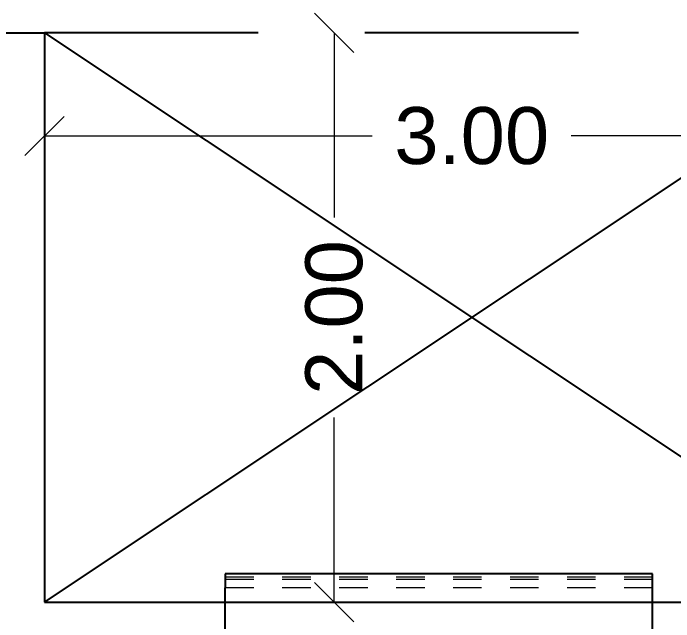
# Model space of a CAD drawing. Header units: metres. Extents: x -355 to 973, y -73 to 238.
# Drawn here: x 493.432 to 495.751, y 222.266 to 224.404 of the extents above; entities that cross this region are included whole.
import ezdxf

# ---------------------------------------------------------------- set-up
doc = ezdxf.new("R2010")
doc.units = ezdxf.units.M
doc.header["$LTSCALE"] = 3
doc.header["$MEASUREMENT"] = 0
for name, pattern in [('202$0$HIDDEN', [0.375, 0.25, -0.125]), ('DASHED2', [0.375, 0.25, -0.125]), ('HIDDEN', [0.375, 0.25, -0.125])]:
    doc.linetypes.add(name, pattern=pattern)
doc.layers.add('01B', color=10, linetype='Continuous')
doc.layers.add('5', color=2, linetype='Continuous')
for name, color, linetype, lineweight in [('05', 21, 'Continuous', 5), ('15', 63, 'DASHED2', 15), ('alaem', 230, 'Continuous', 5)]:
    doc.layers.add(name, color=color, linetype=linetype, lineweight=lineweight)
doc.styles.get("Standard").update_dxf_attribs({"font": 'arial.ttf'})
doc.dimstyles.new('ahmad', dxfattribs={"dimtxt": 0.2, "dimasz": 0.1375, "dimexe": 0, "dimexo": 0.0625, "dimgap": 0.09, "dimtad": 0, "dimzin": 0, "dimdsep": 46, "dimtxsty": 'Standard', "dimblk": 'OBLIQUE', "dimcen": 0.09, "dimclrd": 245, "dimclrt": 61, "dimadec": 0, "dimazin": 0, "dimtfac": 1, "dimtofl": 0, "dimtmove": 0, "dimatfit": 3, "dimldrblk": 'OBLIQUE', "dimfxl": 0, "dimfxlon": 1, "dimtolj": 1, "dimtzin": 0, "dimlwd": 13, "dimarcsym": 0})

# ---------------------------------------------------------------- blocks, each defined once
blk = doc.blocks.new('_Oblique')
at = {"color": 0, "linetype": 'ByBlock', "lineweight": -2}
blk.add_line((-0.5, -0.5), (0.5, 0.5), dxfattribs=at)
blk = doc.blocks.new('*D119')
at = {"color": 245, "lineweight": 13, "transparency": 16777216}
for p, q in [((494.559, 224.3348), (494.559, 223.6859)), ((494.559, 222.3348), (494.559, 222.9837))]:
    blk.add_line(p, q, dxfattribs=at)
at = {"layer": 'Defpoints', "color": 0, "transparency": 16777216}
for p in [(495.042, 224.3348), (494.559, 222.3348), (495.042, 222.3348)]:
    blk.add_point(p, dxfattribs=at)
at = {"color": 245, "lineweight": 13, "transparency": 16777216, "xscale": 0.1375, "yscale": 0.1375, "zscale": 0.1375}
for p, rotation in [((494.559, 224.3348), 90), ((494.559, 222.3348), 270)]:
    blk.add_blockref('_Oblique', p, dxfattribs=dict(at, rotation=rotation))
at = {"color": 61, "transparency": 16777216, "insert": (494.559, 223.3348), "char_height": 0.2, "attachment_point": 5, "rotation": 90}
blk.add_mtext('\\A1;2.00', dxfattribs=at)
blk = doc.blocks.new('*D120')
at = {"color": 245, "lineweight": 13, "transparency": 16777216}
for p, q in [((493.542, 223.9724), (494.6926, 223.9724)), ((496.542, 223.9724), (495.3913, 223.9724))]:
    blk.add_line(p, q, dxfattribs=at)
at = {"layer": 'Defpoints', "color": 0, "transparency": 16777216}
for p in [(496.542, 223.9724), (493.542, 223.2087), (496.542, 223.2087)]:
    blk.add_point(p, dxfattribs=at)
at = {"color": 245, "lineweight": 13, "transparency": 16777216, "xscale": 0.1375, "yscale": 0.1375, "zscale": 0.1375, "rotation": 180}
blk.add_blockref('_Oblique', (493.542, 223.9724), dxfattribs=at)
at = {"color": 245, "lineweight": 13, "transparency": 16777216, "xscale": 0.1375, "yscale": 0.1375, "zscale": 0.1375}
blk.add_blockref('_Oblique', (496.542, 223.9724), dxfattribs=at)
at = {"color": 61, "transparency": 16777216, "insert": (495.042, 223.9724), "char_height": 0.2, "attachment_point": 5}
blk.add_mtext('\\A1;3.00', dxfattribs=at)
blk = doc.blocks.new('ddd')
at = {"layer": '01B', "color": 32}
for p, q in [((1655.7637, 1004.0793), (1655.7637, 1004.0293)), ((1657.2637, 1004.0293), (1657.2637, 1004.0793)), ((1655.7637, 1003.7293), (1655.7637, 1004.0293)), ((1657.2637, 1003.7293), (1657.2637, 1004.0293))]:
    blk.add_line(p, q, dxfattribs=at)
at = {"layer": '15'}
blk.add_line((1657.2637, 1003.9793), (1655.7637, 1003.9793), dxfattribs=at)
at = {"layer": '5', "color": 32}
blk.add_line((1657.2637, 1004.0793), (1655.7637, 1004.0793), dxfattribs=at)
at = {"layer": '5', "color": 5, "linetype": '202$0$HIDDEN', "lineweight": 5, "ltscale": 0.1}
for p, q in [((1657.2637, 1004.0678), (1655.7637, 1004.0678)), ((1657.2637, 1004.059), (1655.7637, 1004.059)), ((1657.2637, 1004.0293), (1655.7637, 1004.0293))]:
    blk.add_line(p, q, dxfattribs=at)

msp = doc.modelspace()

# ---------------------------------------------------------------- linework, layer by layer
at = {"linetype": 'HIDDEN'}
for p in [(491.8521, 224.3348), (496.542, 224.3348)]:
    msp.add_line(p, (493.542, 224.3348), dxfattribs=at)
for p, q in [((491.8521, 224.3348), (493.542, 224.3348)), ((493.542, 224.3348), (493.542, 222.3348)), ((493.542, 224.3348), (496.542, 222.3348)), ((493.542, 222.3348), (496.542, 224.3348)), ((493.542, 222.3348), (496.542, 222.3348))]:
    msp.add_line(p, q)
at = {"layer": 'alaem'}
msp.add_lwpolyline([(491.9471, 210.3348), (491.9471, 224.3348), (493.542, 224.3348), (493.542, 222.3348), (496.542, 222.3348), (496.542, 224.3348), (498.5586, 224.3348), (498.5586, 219.2348), (500.0571, 219.2348), (500.0571, 219.8348), (502.2571, 219.8348), (502.2571, 221.7348), (503.7571, 221.7348), (503.7571, 211.5348), (501.4486, 211.5348), (501.4486, 210.3348), (498.3586, 210.3348), (498.3586, 211.2348), (495.5441, 211.2348), (495.5441, 210.3348)], close=True, dxfattribs=at)

# ---------------------------------------------------------------- block references
at = {"layer": '05'}
msp.add_blockref('ddd', (-1161.587, -781.6445), dxfattribs=at)

# ---------------------------------------------------------------- dimensions: what is measured, and where the dimension line sits
dim = msp.add_linear_dim(base=(494.559, 222.3348), p1=(495.042, 224.3348), p2=(495.042, 222.3348), angle=90, dimstyle='ahmad')
dim.commit()
dim.dimension.update_dxf_attribs({"geometry": '*D119', "text_midpoint": (494.559, 223.3348)})
dim = msp.add_linear_dim(base=(496.542, 223.9724), p1=(493.542, 223.2087), p2=(496.542, 223.2087), dimstyle='ahmad')
dim.commit()
dim.dimension.update_dxf_attribs({"geometry": '*D120', "text_midpoint": (495.042, 223.9724)})

doc.saveas('drawing.dxf')
